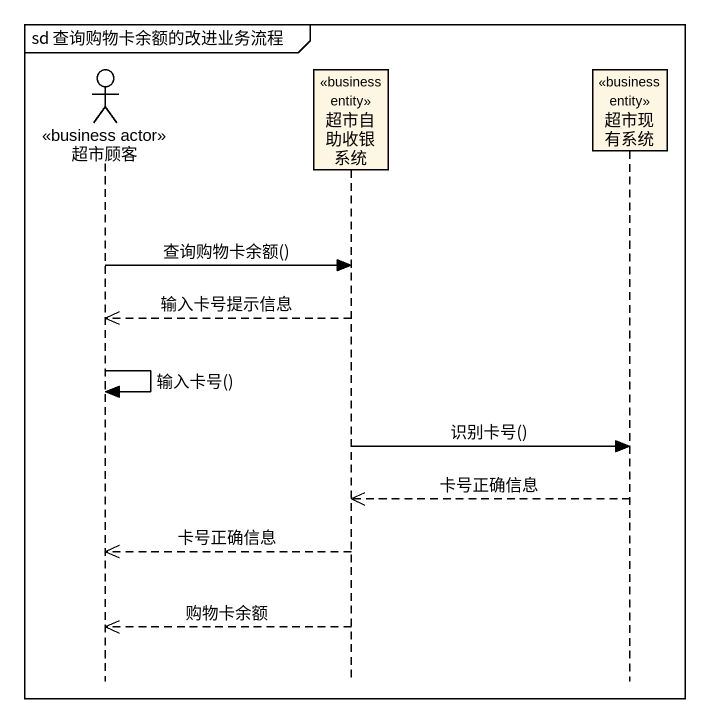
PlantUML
@startuml
mainframe sd 查询购物卡余额的改进业务流程
hide footbox
actor 超市顾客 <<business actor>>
participant 超市自助收银系统 <<business entity>>
participant 超市现有系统 <<business entity>>

超市顾客 -> 超市自助收银系统 : 查询购物卡余额()
超市自助收银系统 -->> 超市顾客 : 输入卡号提示信息
超市顾客 -> 超市顾客 : 输入卡号()
超市自助收银系统 -> 超市现有系统 : 识别卡号()
超市现有系统 -->> 超市自助收银系统 : 卡号正确信息
超市自助收银系统 -->> 超市顾客 : 卡号正确信息
超市自助收银系统 -->> 超市顾客 : 购物卡余额
@enduml
